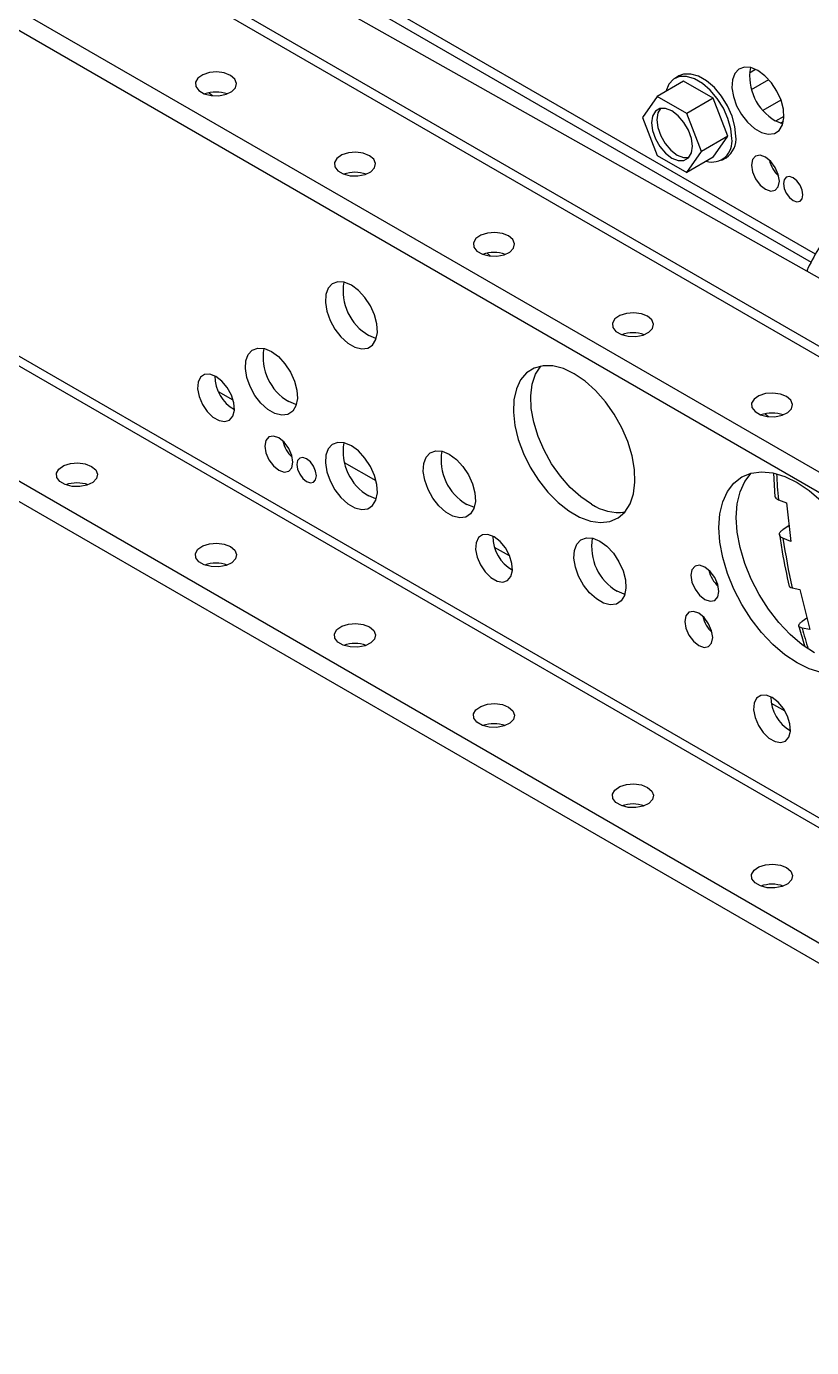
# Model space of a CAD drawing. Header units: inches. Extents: x 0 to 11, y 0 to 8.4.
# Drawn here: x 7.058 to 7.391, y 4.48 to 5.04 of the extents above; entities that cross this region are included whole.
import ezdxf

# ---------------------------------------------------------------- set-up
doc = ezdxf.new("R2010")
doc.units = ezdxf.units.IN
doc.header["$MEASUREMENT"] = 0

msp = doc.modelspace()

# ---------------------------------------------------------------- linework, layer by layer
at = {"color": 7, "linetype": 'Continuous', "lineweight": 25}
for p, q in [((5.805050289265672, 5.76829356582965), (7.675936981155074, 4.688253667897538)), ((5.805050289265672, 5.759787932372507), (7.675936981155074, 4.679748034440395)), ((5.955605012314756, 5.730364660926336), (7.601689476122015, 4.780100326915495)), ((7.605472245421931, 4.782284073149992), (5.959387781614672, 5.732548407160833)), ((5.840111000499508, 5.597325661193017), (7.685070443745262, 4.53225324531107)), ((7.675936981155076, 4.488541394323814), (5.805050289265675, 5.568581292255926)), ((7.675936981155076, 4.480035760866671), (5.805050289265675, 5.560075658798783)), ((7.093930112638047, 5.102380478914331), (7.535066228516031, 4.85385824158443)), ((7.685070443745262, 4.536335617620341), (6.755044314150023, 5.073228274154144)), ((7.392363729972356, 4.943430639341283), (7.193884908856818, 5.058010023880454)), ((7.190100654991747, 5.055825420624736), (7.390552859924614, 4.940106825856555)), ((7.33448149014741, 5.01901419485923), (7.332713723194445, 5.017993684719451)), ((7.364335328284364, 5.020346467068076), (7.366934347316774, 5.021846848818963)), ((7.135392189641757, 5.011937714142434), (7.136764363565166, 5.010688538110625)), ((7.336470113745795, 5.016762867254185), (7.32527425637701, 5.010299636368921)), ((7.348955707295816, 5.009555087519664), (7.336470113745795, 5.016762867254185)), ((7.365288428759258, 5.013290225219993), (7.372568273222783, 5.017492789974681)), ((7.32527425637701, 5.010299636368921), (7.319031459601999, 5.001417256321095)), ((7.33775984992703, 5.003091856634401), (7.32527425637701, 5.010299636368921)), ((7.348955707295816, 5.009555087519664), (7.33775984992703, 5.003091856634401)), ((7.355198504070827, 4.993464927737318), (7.348955707295816, 5.009555087519664)), ((7.370176998830607, 5.004494116420279), (7.377740831858015, 5.008860624283268)), ((7.319031459601999, 5.001417256321095), (7.32527425637701, 4.985327096538748)), ((7.344002646702041, 4.987001696852055), (7.33775984992703, 5.003091856634401)), ((7.375487979892803, 4.999953625485983), (7.379016877176722, 5.001990814525201)), ((7.377458738202335, 4.999052602817065), (7.378811604112191, 4.999833595682925)), ((7.355198504070827, 4.993464927737318), (7.344002646702041, 4.987001696852055)), ((7.348955707295817, 4.984582547689492), (7.355198504070827, 4.993464927737318)), ((7.32527425637701, 4.985327096538748), (7.337759849927029, 4.978119316804228)), ((7.337759849927029, 4.978119316804228), (7.344002646702041, 4.987001696852055)), ((7.348955707295817, 4.984582547689492), (7.337759849927029, 4.978119316804228)), ((7.352712097847168, 4.983351730224225), (7.354479864800133, 4.984372240364003)), ((7.253243319839522, 4.943903704823867), (7.254615493763252, 4.942654528791804)), ((7.145575775438779, 4.881588054075348), (7.139319631940799, 4.885112568897901)), ((7.371094450037287, 4.875869695505302), (7.372466623960972, 4.874620519473276)), ((7.206114556914923, 4.847482405328514), (7.19271237333397, 4.855032774769509)), ((7.374510395064308, 4.850638295659266), (7.375154082362932, 4.840661087729823)), ((7.376621573275193, 4.839411799201274), (7.380007337778522, 4.838037539292823)), ((7.380007337778522, 4.838037539292823), (7.381964112239556, 4.821683857483213)), ((7.381154927961845, 4.828446589962889), (7.378472141471764, 4.826704419666997)), ((7.381964112239556, 4.821683857483213), (7.378578347736227, 4.823058117391665)), ((7.262725877542449, 4.815589364713257), (7.256334922407307, 4.819189828179503)), ((7.382464056384149, 4.802041842902073), (7.385711120513287, 4.80141775893318)), ((7.385711120513287, 4.80141775893318), (7.389927494127452, 4.784383303296428)), ((7.388744382989787, 4.789163158222048), (7.386707840833483, 4.787850417267583)), ((7.389927494127452, 4.784383303296428), (7.386680429998314, 4.78500738726532)), ((7.379446346147756, 4.749832717374936), (7.373694425777804, 4.753073168718257))]:
    msp.add_line(p, q, dxfattribs=at)
at = {"color": 7, "linetype": 'Continuous', "lineweight": 25, "flags": 128}
for points in [[(7.144428383963188, 5.019239123232325), (7.141775508420434, 5.020288206262581), (7.138645304890956, 5.020713215394166), (7.135460524706463, 5.020456750788801), (7.132651290078351, 5.019553449412561), (7.130597003709649, 5.018125307121672), (7.129575108357647, 5.016365202446127), (7.129723616652149, 5.014510847275437), (7.13102247172507, 5.01281268255074), (7.133296256001607, 5.011500054827962), (7.136237882315742, 5.010750241754584), (7.139450067733633, 5.010664509741026), (7.142498988815264, 5.011254437370774), (7.144972871873906, 5.01244035164853), (7.146537605294226, 5.014062088279704), (7.146981863157326, 5.015900622745905), (7.146245645977075, 5.0177076507798), (7.144428383963188, 5.019239123232325)], [(7.356855046144538, 4.992508626353611), (7.356444101385598, 4.996654079849581), (7.355235149724444, 5.001033081375837), (7.353298451037263, 5.0053911392807), (7.350746559212139, 5.009474979079634), (7.3477277809262, 5.013047262847678), (7.344417556600611, 5.015900382436956), (7.341008264441001, 5.017868524907609), (7.337698040115413, 5.018837308973147), (7.334679261829473, 5.01875043242507), (7.33212737000435, 5.017612944212567), (7.330190671317168, 5.015490951015948), (7.328981719656015, 5.01250777536667), (7.32896280566672, 5.012428990549293)], [(7.358622813097504, 4.99352913649339), (7.358211868338564, 4.99767458998936), (7.357002916677411, 5.002053591515616), (7.355066217990229, 5.006411649420478), (7.352514326165105, 5.010495489219412), (7.349495547879166, 5.014067772987456), (7.346185323553577, 5.016920892576734), (7.342776031393966, 5.018889035047387), (7.339465807068378, 5.019857819112926), (7.336447028782438, 5.019770942564848), (7.33448149014741, 5.01901419485923)], [(7.367969416305129, 5.021305427794705), (7.364988554954702, 5.022553124481614), (7.362228770454101, 5.022762049328838), (7.359894743394565, 5.021916707336227), (7.358159577885635, 5.020079793652191), (7.357151963215254, 5.017387543761354), (7.356946629553994, 5.014039629521895), (7.357558805560171, 5.010284350417265), (7.358943088939927, 5.006400218319398), (7.36099681372766, 5.002675301537272), (7.363567664551029, 4.999385860108251), (7.366464973165326, 4.996775856854939), (7.369473859444933, 4.995038863778659), (7.37237116805923, 4.994303705709667), (7.374942018882599, 4.994624905958814), (7.376995743670332, 4.995978642573015), (7.378380027050087, 4.998264515100527), (7.378992203056265, 5.001312990833156), (7.378786869395005, 5.004897978271662), (7.377779254724624, 5.008753595297955), (7.376044089215694, 5.012593888435471), (7.373710062156157, 5.016134040710373), (7.370950277655557, 5.019111495223549), (7.367969416305129, 5.021305427794705)], [(7.340167326108535, 4.989215780302592), (7.339743951615046, 4.992546964875387), (7.338515270979824, 4.996040887677871), (7.336601556024164, 4.999355539202549), (7.334190134501565, 5.002166458263646), (7.33151705315202, 5.004198492518643), (7.328843971802474, 5.005252732296642), (7.326432550279875, 5.005225981262853), (7.324518835324216, 5.004120857994847), (7.323290154688993, 5.002045539657946), (7.322866780195504, 4.999203172870556), (7.323290154688993, 4.995871988297763), (7.324518835324216, 4.992378065495278), (7.326432550279875, 4.989063413970601), (7.328843971802474, 4.986252494909501), (7.33151705315202, 4.984220460654506), (7.334190134501565, 4.983166220876507), (7.336601556024164, 4.983192971910296), (7.338515270979824, 4.984298095178302), (7.339743951615046, 4.986373413515203), (7.340167326108535, 4.989215780302592)], [(7.326623780541353, 5.005271504395063), (7.325529326162751, 5.003338185834999), (7.325105951669261, 5.000495819047609), (7.325529326162751, 4.997164634474816), (7.326758006797973, 4.993670711672332), (7.328671721753633, 4.990356060147653), (7.331083143276231, 4.987545141086555), (7.333756224625777, 4.985513106831558), (7.336429305975322, 4.98445886705356), (7.338649497236445, 4.98444009495514)], [(7.378541841498808, 4.99873864922788), (7.378315973292916, 4.998792956318776), (7.375335111942489, 5.000040653005684)], [(7.203353949062066, 4.985222118573045), (7.200701073519313, 4.986271201603302), (7.197570869989834, 4.986696210734888), (7.194386089805342, 4.986439746129522), (7.191576855177229, 4.985536444753281), (7.189522568808528, 4.984108302462392), (7.188500673456526, 4.982348197786847), (7.188649181751027, 4.980493842616157), (7.189948036823949, 4.97879567789146), (7.192221821100486, 4.977483050168683), (7.19516344741462, 4.976733237095305), (7.198375632832513, 4.976647505081747), (7.201424553914144, 4.977237432711495), (7.203898436972784, 4.978423346989251), (7.205463170393105, 4.980045083620426), (7.205907428256205, 4.981883618086627), (7.205171211075953, 4.983690646120521), (7.203353949062066, 4.985222118573045)], [(7.371112335238901, 4.984651984673706), (7.368846076569539, 4.985439715908718), (7.3669248352389, 4.98506641810957), (7.365641102823481, 4.983588922482227), (7.365190315946463, 4.98123216434242), (7.365641102823481, 4.97835493875287), (7.3669248352389, 4.975395277227471), (7.368846076569539, 4.972803761404066), (7.371112335238901, 4.97097492607462), (7.373378593908264, 4.970187194839606), (7.375299835238901, 4.970560492638755), (7.376583567654321, 4.972037988266099), (7.377034354531339, 4.974394746405905), (7.376583567654321, 4.977271971995455), (7.375299835238901, 4.980231633520855), (7.373378593908264, 4.982823149344259), (7.371112335238901, 4.984651984673706)], [(7.382897448258673, 4.975794473261947), (7.381311912809026, 4.976345591196892), (7.379967760758673, 4.976084422027712), (7.379069627072511, 4.975050726392909), (7.378754244462658, 4.97340187508241), (7.379069627072511, 4.971388890761363), (7.379967760758673, 4.969318232044899), (7.381311912809026, 4.967505137952032), (7.382897448258673, 4.966225635622662), (7.38448298370832, 4.965674517687718), (7.385827135758674, 4.965935686856898), (7.386725269444834, 4.966969382491701), (7.387040652054688, 4.968618233802199), (7.386725269444834, 4.970631218123246), (7.385827135758673, 4.97270187683971), (7.38448298370832, 4.974514970932577), (7.382897448258673, 4.975794473261947)], [(7.262279514160944, 4.951205113913765), (7.259626638618191, 4.952254196944024), (7.256496435088712, 4.952679206075608), (7.253311654904222, 4.952422741470243), (7.250502420276107, 4.951519440094001), (7.248448133907407, 4.950091297803113), (7.247426238555404, 4.948331193127569), (7.247574746849907, 4.94647683795688), (7.248873601922827, 4.944778673232181), (7.251147386199364, 4.943466045509403), (7.254089012513499, 4.942716232436026), (7.257301197931391, 4.942630500422467), (7.260350119013022, 4.943220428052215), (7.262824002071662, 4.944406342329971), (7.264388735491983, 4.946028078961147), (7.264832993355083, 4.947866613427347), (7.264096776174833, 4.949673641461242), (7.262279514160944, 4.951205113913765)], [(7.195632002374618, 4.930306213934488), (7.192651141024189, 4.931553910621395), (7.18989135652359, 4.93176283546862), (7.187557329464053, 4.930917493476009), (7.185822163955123, 4.929080579791973), (7.184814549284742, 4.926388329901135), (7.184609215623482, 4.923040415661677), (7.18522139162966, 4.919285136557048), (7.186605675009415, 4.915401004459181), (7.188659399797148, 4.911676087677052), (7.191230250620517, 4.908386646248034), (7.194127559234814, 4.90577664299472), (7.197136445514421, 4.90403964991844), (7.200033754128717, 4.903304491849449), (7.202604604952088, 4.903625692098594), (7.20465832973982, 4.904979428712796), (7.206042613119576, 4.907265301240308), (7.206654789125753, 4.910313776972937), (7.206449455464493, 4.913898764411442), (7.205441840794111, 4.917754381437736), (7.203706675285181, 4.921594674575253), (7.201372648225645, 4.925134826850154), (7.198612863725045, 4.92811228136333), (7.195632002374618, 4.930306213934488)], [(7.321205079259824, 4.917188109254487), (7.31855220371707, 4.918237192284744), (7.315422000187592, 4.918662201416328), (7.3122372200031, 4.918405736810964), (7.309427985374986, 4.917502435434723), (7.307373699006285, 4.916074293143834), (7.306351803654284, 4.914314188468289), (7.306500311948785, 4.9124598332976), (7.307799167021706, 4.910761668572903), (7.310072951298243, 4.909449040850124), (7.313014577612377, 4.908699227776747), (7.31622676303027, 4.908613495763189), (7.319275684111901, 4.909203423392936), (7.321749567170541, 4.910389337670693), (7.323314300590862, 4.912011074301867), (7.323758558453962, 4.913849608768069), (7.323022341273711, 4.915656636801963), (7.321205079259824, 4.917188109254487)], [(7.206204427568296, 4.907739435367663), (7.205978559362405, 4.907793742458559), (7.202997698011978, 4.909041439145468)], [(7.161729938459231, 4.902245911487176), (7.164710799809659, 4.90005197891602), (7.167470584310259, 4.897074524402844), (7.169804611369795, 4.893534372127942), (7.171539776878725, 4.889694078990425), (7.172547391549106, 4.885838461964132), (7.172752725210366, 4.882253474525626), (7.172140549204189, 4.879204998792997), (7.170756265824433, 4.876919126265484), (7.1687025410367, 4.875565389651284), (7.166131690213331, 4.875244189402137), (7.163234381599034, 4.87597934747113), (7.160225495319429, 4.877716340547409), (7.157328186705132, 4.880326343800723), (7.154757335881762, 4.883615785229742), (7.152703611094029, 4.88734070201187), (7.151319327714273, 4.891224834109737), (7.150707151708096, 4.894980113214365), (7.150912485369356, 4.898328027453825), (7.151920100039737, 4.901020277344662), (7.153655265548667, 4.902857191028699), (7.155989292608203, 4.90370253302131), (7.158749077108803, 4.903493608174085), (7.161729938459231, 4.902245911487176)], [(7.290089683228119, 4.892788222379949), (7.285486498134484, 4.894967172969859), (7.281031263197271, 4.896119267092767), (7.276867173333142, 4.896207475495612), (7.273128065816555, 4.895228963087749), (7.26993411863964, 4.893215180063092), (7.267387987892655, 4.890230851064997), (7.265571508312767, 4.886371894882978), (7.26454306304828, 4.881762341543884), (7.264335707176204, 4.876550345884788), (7.264956105284876, 4.870903425734617), (7.266384317268622, 4.865003077753298), (7.268574439219147, 4.859038943979774), (7.271456078814921, 4.853202716580832), (7.274936617788317, 4.847681976707136), (7.278904188752931, 4.842654165480709), (7.283231270713434, 4.838280880891263), (7.28777878769528, 4.834702683903855), (7.292400578760961, 4.832034580713811), (7.296948095742807, 4.830362326352979), (7.301275177703309, 4.829739668452454), (7.305242748667924, 4.830186619749483), (7.308723287641319, 4.831688814861627), (7.311604927237093, 4.83419797200197), (7.313795049187617, 4.837633444795481), (7.315223261171363, 4.84188481431986), (7.315843659280037, 4.846815438060554), (7.315636303407959, 4.852266841713609), (7.314607858143473, 4.858063812680184), (7.312791378563585, 4.864020031543649), (7.310245247816598, 4.869944060528942), (7.307051300639685, 4.875645496470165), (7.303312193123098, 4.880941090525011), (7.299148103258969, 4.885660637943329), (7.294692868321755, 4.889652448587837), (7.290089683228119, 4.892788222379949)], [(7.297455378865481, 4.837500913762354), (7.292852193771845, 4.840636687554465), (7.288396958834631, 4.844628498198972), (7.284232868970502, 4.84934804561729), (7.280493761453915, 4.854643639672138), (7.277299814277001, 4.860345075613361), (7.274753683530014, 4.866269104598652), (7.272937203950127, 4.872225323462119), (7.271908758685639, 4.878022294428693), (7.271701402813563, 4.883473698081747), (7.272321800922237, 4.888404321822442), (7.273750012905983, 4.892655691346821), (7.275920653023969, 4.896068278465643)], [(7.138241199627807, 4.891683695302486), (7.135696497366351, 4.892662367011515), (7.133427553080049, 4.892554277180362), (7.131680242088617, 4.891371139019419), (7.130643912650303, 4.889241163906705), (7.130430867140054, 4.886395167695651), (7.131064192344648, 4.883141558235907), (7.132475257651116, 4.879832914597388), (7.134511152238564, 4.876827779657223), (7.136951255338287, 4.874451806415651), (7.139531143917327, 4.872962468440422), (7.14197124701705, 4.87252115861061), (7.144007141604498, 4.873175699693904), (7.145418206910965, 4.874855162007676), (7.14605153211556, 4.877377549750687), (7.145838486605311, 4.880469523072104), (7.144802157166996, 4.883796018685641), (7.143054846175565, 4.886996559175674), (7.140785901889263, 4.889724316318605), (7.138241199627807, 4.891683695302486)], [(7.380130644358703, 4.883171104595207), (7.377477768815949, 4.884220187625465), (7.37434756528647, 4.88464519675705), (7.371162785101978, 4.884388732151685), (7.368353550473866, 4.883485430775444), (7.366299264105163, 4.882057288484554), (7.365277368753162, 4.88029718380901), (7.365425877047664, 4.87844282863832), (7.366724732120585, 4.876744663913623), (7.368998516397123, 4.875432036190845), (7.371940142711256, 4.874682223117468), (7.375152328129149, 4.874596491103909), (7.37820124921078, 4.875186418733657), (7.38067513226942, 4.876372333011414), (7.382239865689741, 4.877994069642589), (7.38268412355284, 4.879832604108789), (7.38194790637259, 4.881639632142684), (7.380130644358703, 4.883171104595207)], [(7.172302363652909, 4.879679132920352), (7.172076495447018, 4.879733440011249), (7.169095634096591, 4.880981136698157)], [(7.164872857393004, 4.865592468366179), (7.162606598723642, 4.866380199601193), (7.160685357393005, 4.866006901802044), (7.159401624977587, 4.864529406174701), (7.15895083810057, 4.862172648034895), (7.159401624977587, 4.859295422445348), (7.160685357393007, 4.85633576091995), (7.162606598723642, 4.853744245096546), (7.164872857393004, 4.8519154097671), (7.167139116062365, 4.851127678532087), (7.169060357393001, 4.851500976331236), (7.17034408980842, 4.852978471958579), (7.170794876685438, 4.855335230098384), (7.17034408980842, 4.858212455687933), (7.169060357393001, 4.86117211721333), (7.167139116062365, 4.863763633036734), (7.164872857393004, 4.865592468366179)], [(7.195632002374618, 4.86226114627735), (7.192651141024191, 4.863508842964259), (7.189891356523592, 4.863717767811482), (7.187557329464056, 4.862872425818872), (7.185822163955126, 4.861035512134836), (7.184814549284747, 4.858343262243999), (7.184609215623486, 4.854995348004541), (7.185221391629662, 4.851240068899914), (7.186605675009418, 4.847355936802048), (7.188659399797151, 4.843631020019921), (7.19123025062052, 4.840341578590903), (7.194127559234815, 4.83773157533759), (7.197136445514421, 4.835994582261311), (7.200033754128717, 4.835259424192318), (7.202604604952086, 4.835580624441466), (7.204658329739818, 4.836934361055666), (7.206042613119574, 4.839220233583178), (7.20665478912575, 4.842268709315806), (7.20644945546449, 4.84585369675431), (7.205441840794109, 4.849709313780603), (7.203706675285179, 4.853549606918119), (7.201372648225643, 4.857089759193019), (7.198612863725045, 4.860067213706195), (7.195632002374618, 4.86226114627735)], [(7.176657970412779, 4.856734956954424), (7.175072434963133, 4.857286074889367), (7.173728282912781, 4.857024905720187), (7.172830149226621, 4.855991210085386), (7.172514766616768, 4.854342358774887), (7.172830149226621, 4.852329374453842), (7.173728282912781, 4.85025871573738), (7.175072434963133, 4.848445621644514), (7.176657970412779, 4.847166119315145), (7.178243505862425, 4.846615001380201), (7.179587657912777, 4.846876170549382), (7.180485791598938, 4.847909866184183), (7.180801174208791, 4.849558717494681), (7.180485791598938, 4.851571701815726), (7.179587657912777, 4.853642360532188), (7.178243505862425, 4.855455454625054), (7.176657970412779, 4.856734956954424)], [(7.237158422721212, 4.858701974381498), (7.240139284071639, 4.856508041810341), (7.242899068572239, 4.853530587297165), (7.245233095631776, 4.849990435022263), (7.246968261140706, 4.846150141884746), (7.247975875811087, 4.842294524858453), (7.248181209472348, 4.838709537419947), (7.24756903346617, 4.835661061687318), (7.246184750086414, 4.833375189159806), (7.244131025298681, 4.832021452545606), (7.241560174475311, 4.831700252296458), (7.238662865861015, 4.832435410365451), (7.235653979581409, 4.83417240344173), (7.232756670967112, 4.836782406695043), (7.230185820143743, 4.840071848124063), (7.228132095356011, 4.843796764906191), (7.226747811976255, 4.847680897004058), (7.226135635970077, 4.851436176108686), (7.226340969631337, 4.854784090348146), (7.227348584301718, 4.857476340238983), (7.229083749810648, 4.85931325392302), (7.231417776870185, 4.860158595915631), (7.234177561370784, 4.859949671068406), (7.237158422721212, 4.858701974381498)], [(7.085502818864311, 4.85354385431788), (7.087320080878198, 4.852012381865356), (7.088056298058449, 4.850205353831461), (7.087612040195349, 4.84836681936526), (7.086047306775028, 4.846745082734085), (7.083573423716388, 4.84555916845633), (7.080524502634757, 4.844969240826581), (7.077312317216864, 4.845054972840139), (7.07437069090273, 4.845804785913517), (7.072096906626193, 4.847117413636296), (7.070798051553272, 4.848815578360992), (7.07064954325877, 4.850669933531682), (7.071671438610772, 4.852430038207227), (7.073725724979473, 4.853858180498116), (7.076534959607586, 4.854761481874356), (7.079719739792078, 4.855017946479721), (7.082849943321557, 4.854592937348136), (7.085502818864311, 4.85354385431788)], [(7.394789927154642, 4.766174319447956), (7.38973248303668, 4.767691823875184), (7.384547364081622, 4.77021389625398), (7.379362245126565, 4.773678434792098), (7.374304801008603, 4.778000131052586), (7.369499562786618, 4.783072570530623), (7.365064851373305, 4.788770852931798), (7.361109864081622, 4.79495466763188), (7.357731985824543, 4.801471748590048), (7.355014391175292, 4.80816162364416), (7.353023996333311, 4.814859565867962), (7.351809811425355, 4.821400649694707), (7.351401733713502, 4.82762381193197), (7.351809811425355, 4.833375817671976), (7.353023996333311, 4.838515033443594), (7.355014391175292, 4.842914914698449), (7.357731985824543, 4.846467121757676), (7.361109864081622, 4.849084187494379), (7.365064851373305, 4.850701671064575), (7.369499562786618, 4.851279744654648), (7.374304801008603, 4.850804174174293), (7.379362245126565, 4.849286669747064), (7.384547364081622, 4.846764597368269)], [(7.391913059718982, 4.77446602183639), (7.386727940763924, 4.777930560374507), (7.381670496645964, 4.782252256634996), (7.376865258423977, 4.787324696113033), (7.372430547010664, 4.793022978514208), (7.368475559718982, 4.79920679321429), (7.365097681461902, 4.805723874172457), (7.362380086812652, 4.812413749226569), (7.360389691970672, 4.819111691450371), (7.359175507062715, 4.825652775277116), (7.358767429350863, 4.831875937514379), (7.359175507062715, 4.837627943254385), (7.360389691970671, 4.842767159026003), (7.362380086812651, 4.847167040280858), (7.365085705706155, 4.850707114277212)], [(7.384547364081622, 4.846764597368269), (7.38973248303668, 4.843300058830151), (7.394789927154641, 4.838978362569663)], [(7.2062044275683, 4.839694367710534), (7.205978559362405, 4.839748674801431), (7.202997698011978, 4.840996371488338)], [(7.247730847914892, 4.836135195814673), (7.247504979708999, 4.83618950290557), (7.244524118358572, 4.837437199592478)], [(7.256092329825565, 4.823649685983928), (7.253547627564109, 4.824628357692957), (7.251278683277806, 4.824520267861804), (7.249531372286374, 4.823337129700861), (7.248495042848059, 4.821207154588147), (7.248281997337811, 4.818361158377093), (7.248915322542406, 4.815107548917349), (7.250326387848872, 4.811798905278829), (7.252362282436322, 4.808793770338665), (7.254802385536046, 4.806417797097093), (7.257382274115084, 4.804928459121864), (7.259822377214807, 4.804487149292052), (7.261858271802256, 4.805141690375345), (7.263269337108723, 4.806821152689118), (7.263902662313318, 4.809343540432129), (7.263689616803069, 4.812435513753545), (7.262653287364754, 4.815762009367083), (7.260905976373323, 4.818962549857115), (7.258637032087019, 4.821690307000048), (7.256092329825565, 4.823649685983928)], [(7.300977133606198, 4.821860216786455), (7.303957994956627, 4.819666284215298), (7.306717779457226, 4.816688829702122), (7.309051806516763, 4.81314867742722), (7.310786972025693, 4.809308384289705), (7.311794586696074, 4.80545276726341), (7.311999920357334, 4.801867779824905), (7.311387744351157, 4.798819304092276), (7.310003460971401, 4.796533431564764), (7.307949736183668, 4.795179694950563), (7.305378885360298, 4.794858494701415), (7.302481576746001, 4.795593652770409), (7.299472690466396, 4.797330645846688), (7.296575381852099, 4.799940649100002), (7.29400453102873, 4.803230090529021), (7.291950806240997, 4.806955007311148), (7.290566522861241, 4.810839139409016), (7.289954346855064, 4.814594418513645), (7.290159680516324, 4.817942332753104), (7.291167295186705, 4.820634582643941), (7.292902460695635, 4.822471496327977), (7.295236487755171, 4.823316838320588), (7.297996272255771, 4.823107913473364), (7.300977133606198, 4.821860216786455)], [(7.144428383963189, 4.8195268496586), (7.146245645977078, 4.817995377206077), (7.146981863157327, 4.816188349172181), (7.146537605294228, 4.814349814705981), (7.144972871873907, 4.812728078074806), (7.142498988815267, 4.81154216379705), (7.139450067733636, 4.810952236167302), (7.136237882315743, 4.811037968180861), (7.133296256001609, 4.811787781254238), (7.131022471725071, 4.813100408977016), (7.12972361665215, 4.814798573701713), (7.129575108357648, 4.816652928872402), (7.130597003709651, 4.818413033547947), (7.132651290078352, 4.819841175838837), (7.135460524706466, 4.820744477215078), (7.138645304890956, 4.821000941820443), (7.141775508420436, 4.820575932688858), (7.144428383963189, 4.8195268496586)], [(7.345484864081624, 4.810813317432744), (7.343218605412262, 4.811601048667757), (7.341297364081623, 4.811227750868609), (7.340013631666204, 4.809750255241266), (7.339562844789186, 4.807393497101459), (7.340013631666204, 4.804516271511909), (7.341297364081623, 4.801556609986509), (7.343218605412262, 4.798965094163105), (7.345484864081624, 4.797136258833658), (7.347751122750985, 4.796348527598644), (7.349672364081624, 4.796721825397793), (7.350956096497043, 4.798199321025137), (7.351406883374061, 4.800556079164943), (7.350956096497043, 4.803433304754494), (7.349672364081623, 4.806392966279892), (7.347751122750985, 4.808984482103297), (7.345484864081624, 4.810813317432744)], [(7.311549558799878, 4.799293438219632), (7.311323690593986, 4.799347745310528), (7.308342829243559, 4.800595441997435)], [(7.342880697414955, 4.791266302014217), (7.340614438745594, 4.792054033249232), (7.338693197414957, 4.791680735450083), (7.337409464999537, 4.790203239822739), (7.336958678122518, 4.787846481682933), (7.337409464999537, 4.784969256093382), (7.338693197414957, 4.782009594567983), (7.340614438745594, 4.779418078744579), (7.342880697414957, 4.777589243415131), (7.345146956084319, 4.776801512180118), (7.347068197414957, 4.777174809979267), (7.348351929830375, 4.77865230560661), (7.348802716707394, 4.781009063746417), (7.348351929830375, 4.783886289335967), (7.347068197414957, 4.786845950861367), (7.345146956084319, 4.789437466684771), (7.342880697414955, 4.791266302014217)], [(7.203353949062067, 4.785509844999321), (7.205171211075956, 4.783978372546797), (7.205907428256205, 4.782171344512903), (7.205463170393106, 4.780332810046702), (7.203898436972785, 4.778711073415527), (7.201424553914145, 4.777525159137771), (7.198375632832514, 4.776935231508022), (7.195163447414621, 4.777020963521581), (7.192221821100487, 4.777770776594958), (7.189948036823949, 4.779083404317737), (7.188649181751029, 4.780781569042435), (7.188500673456526, 4.782635924213124), (7.189522568808529, 4.784396028888668), (7.191576855177231, 4.785824171179557), (7.194386089805344, 4.786727472555799), (7.197570869989836, 4.786983937161163), (7.200701073519315, 4.786558928029579), (7.203353949062067, 4.785509844999321)], [(7.373943460023321, 4.75561567666537), (7.371398757761867, 4.756594348374398), (7.369129813475564, 4.756486258543245), (7.367382502484133, 4.755303120382303), (7.366346173045817, 4.753173145269589), (7.366133127535569, 4.750327149058536), (7.366766452740163, 4.747073539598791), (7.36817751804663, 4.743764895960271), (7.370213412634079, 4.740759761020106), (7.372653515733802, 4.738383787778536), (7.375233404312842, 4.736894449803305), (7.377673507412564, 4.736453139973493), (7.379709402000014, 4.737107681056787), (7.381120467306481, 4.738787143370559), (7.381753792511075, 4.74130953111357), (7.381540747000827, 4.744401504434987), (7.380504417562512, 4.747728000048524), (7.37875710657108, 4.750928540538558), (7.376488162284778, 4.75365629768149), (7.373943460023321, 4.75561567666537)], [(7.262279514160946, 4.751492840340042), (7.264096776174834, 4.749961367887519), (7.264832993355085, 4.748154339853624), (7.264388735491985, 4.746315805387423), (7.262824002071664, 4.744694068756248), (7.260350119013023, 4.743508154478493), (7.257301197931393, 4.742918226848744), (7.2540890125135, 4.743003958862302), (7.251147386199365, 4.74375377193568), (7.248873601922829, 4.745066399658459), (7.247574746849907, 4.746764564383155), (7.247426238555406, 4.748618919553845), (7.248448133907408, 4.750379024229389), (7.25050242027611, 4.751807166520279), (7.253311654904222, 4.752710467896519), (7.256496435088715, 4.752966932501884), (7.259626638618194, 4.752541923370299), (7.262279514160946, 4.751492840340042)], [(7.321205079259825, 4.717475835680763), (7.323022341273713, 4.71594436322824), (7.323758558453963, 4.714137335194344), (7.323314300590863, 4.712298800728144), (7.321749567170543, 4.710677064096969), (7.319275684111903, 4.709491149819213), (7.316226763030272, 4.708901222189464), (7.313014577612379, 4.708986954203024), (7.310072951298245, 4.709736767276401), (7.307799167021708, 4.711049394999179), (7.306500311948787, 4.712747559723876), (7.306351803654285, 4.714601914894565), (7.307373699006288, 4.716362019570109), (7.309427985374988, 4.717790161861), (7.312237220003102, 4.71869346323724), (7.315422000187593, 4.718949927842605), (7.318552203717072, 4.718524918711021), (7.321205079259825, 4.717475835680763)], [(7.380130644358704, 4.683458831021484), (7.381947906372591, 4.68192735856896), (7.382684123552843, 4.680120330535065), (7.382239865689743, 4.678281796068864), (7.380675132269422, 4.67666005943769), (7.378201249210782, 4.675474145159933), (7.37515232812915, 4.674884217530185), (7.371940142711258, 4.674969949543744), (7.368998516397124, 4.675719762617121), (7.366724732120587, 4.6770323903399), (7.365425877047666, 4.678730555064597), (7.365277368753163, 4.680584910235287), (7.366299264105166, 4.682345014910831), (7.368353550473867, 4.68377315720172), (7.37116278510198, 4.684676458577961), (7.374347565286472, 4.684932923183326), (7.37747776881595, 4.684507914051741), (7.380130644358704, 4.683458831021484)]]:
    msp.add_lwpolyline(points, dxfattribs=at)
at = {"color": 7, "linetype": 'Continuous', "lineweight": 25}
for centre, radius, start, end in [((7.386289368420724, 5.018932622481349), 0.02183809162130233, 170.3124497230776, 239.8932702658413), ((7.138241199627806, 4.99812834356324), 0.01410013832372226, 70.43682261725364, 109.5631773827544), ((7.348466175342764, 4.991042654716079), 0.008515998248643653, 253.2888676296376, 9.912455730387403), ((7.348991733211411, 4.992370958275164), 0.009700467852504693, 304.4550471659738, 6.85713322740249), ((7.386134954255973, 4.986485828736069), 0.01368724084612537, 193.0620283764997, 226.9325950908431), ((7.197166764726684, 4.964111338903929), 0.01410013832375317, 70.43682261731315, 109.5631773826902), ((7.256092329825562, 4.930094334244698), 0.01410013832370647, 70.43682261720785, 109.5631773827888), ((7.213951954490224, 4.927933408621139), 0.0218380916213135, 170.3124497231038, 239.8932702658265), ((7.315017894924441, 4.89607732958541), 0.01410013832371597, 70.43682261722115, 109.5631773827823), ((7.180049890574831, 4.899873106173824), 0.02183809162130699, 170.3124497230892, 239.8932702658328), ((7.154014796256749, 4.891739604813368), 0.01623268323723044, 179.3187949885698, 240.6758284787313), ((7.37394346002332, 4.86206032492611), 0.01410013832373565, 70.43682261727297, 109.563177382727), ((7.179895476410053, 4.867426312428525), 0.01368724084609454, 193.0620283764722, 226.9325950908291), ((7.213951954490216, 4.859888340963999), 0.0218380916213016, 170.312449723075, 239.8932702658298), ((7.255478374836812, 4.856329169068146), 0.02183809162130775, 170.3124497230869, 239.8932702658339), ((7.633628041512769, 4.862501413142137), 0.2580415760839529, 182.6792344908602, 185.1337045613937), ((7.079315634528932, 4.832391949667062), 0.01413889598307356, 70.49262566953722, 109.5073743311458), ((7.308887441176357, 4.854641213282848), 0.020602958921767, 236.297909587695, 277.6339347798364), ((7.271865926454491, 4.823705595494801), 0.01623268323721543, 179.3187949885441, 240.6758284787597), ((7.319297085721804, 4.819487411473106), 0.02183809162131282, 170.3124497230965, 239.8932702658253), ((7.686737983145535, 4.869166541516529), 0.3115900314048502, 188.5097583664357, 192.4405406600858), ((7.138241199627807, 4.798374945006015), 0.01413889598481109, 70.49262569225431, 109.5073743077617), ((7.360507483098687, 4.812647161495095), 0.01368724084611291, 193.0620283764582, 226.9325950908501), ((7.35790331643203, 4.793100146076575), 0.01368724084612546, 193.0620283764501, 226.9325950908537), ((7.732339968850521, 4.880008829685273), 0.3584770437020933, 195.3677858683282, 196.8444118228434), ((7.197166764726686, 4.764357940346749), 0.01413889598479771, 70.49262569235347, 109.5073743076659), ((7.389717056652255, 4.755671586176247), 0.01623268323722154, 179.3187949885757, 240.6758284787257), ((7.256092329825566, 4.730340935687896), 0.01413889598437904, 70.49262568678468, 109.5073743134635), ((7.315017894924441, 4.69632393102783), 0.01413889598515217, 70.49262569679495, 109.5073743030138), ((7.373943460023322, 4.66230692636877), 0.01413889598493729, 70.49262569411823, 109.5073743058157)]:
    msp.add_arc(centre, radius, start, end, dxfattribs=at)
for points, knots in [([(7.397235653552483, 4.95153473965781), (7.396232521572843, 4.950020405552383), (7.393281555261356, 4.945565608955172), (7.390753093514294, 4.940653404450706), (7.389084140338342, 4.937411022271822)], [0, 0, 0, 0, 0.3399333891868462, 1, 1, 1, 1]), ([(7.389173324365536, 4.937534325162848), (7.389111799477853, 4.937411505273021), (7.388925451308787, 4.937039505218153), (7.388797588347311, 4.936582051327974), (7.388876326640403, 4.936247485672791), (7.388884586446399, 4.936212389059745)], [0, 0, 0, 0, 0.3061290368265347, 0.9272115343572227, 1, 1, 1, 1]), ([(7.375159475463527, 4.840927318786484), (7.375230569469371, 4.840641655259906), (7.375379306268046, 4.840044014461129), (7.376195505363177, 4.839628633934999), (7.376621573275193, 4.839411799201273)], [0, 0, 0, 0, 0.4779853168698623, 1, 1, 1, 1]), ([(7.377047196434432, 4.824838403678891), (7.377431065434102, 4.822345088877296), (7.378560510994904, 4.815009087958339), (7.380123504185995, 4.807545185001955), (7.381155276879543, 4.802618067403754)], [0, 0, 0, 0, 0.3398738398670648, 1, 1, 1, 1]), ([(7.378578347736227, 4.823058117391665), (7.378164077486147, 4.823279700434786), (7.377335815342132, 4.823722717635122), (7.377010941828415, 4.824561084461875), (7.377135021508221, 4.82526529303519), (7.377506164018932, 4.82595753842614), (7.378093677442829, 4.826411796187307), (7.378472141471764, 4.826704419666997)], [0, 0, 0, 0, 0.2498545218869843, 0.4995411617173769, 0.6366718540364039, 0.7659515028020325, 1, 1, 1, 1]), ([(7.381158287566999, 4.8029220317807), (7.381208929311071, 4.802748159178862), (7.381325735310517, 4.802347119218514), (7.382052425727085, 4.802152234507424), (7.382464056384149, 4.802041842902073)], [0, 0, 0, 0, 0.4335543063764442, 1, 1, 1, 1]), ([(7.385221823947158, 4.786188627524496), (7.385913252186977, 4.783622065723745), (7.386675768773103, 4.780791626019837), (7.387591408356257, 4.777949335457416), (7.387676772143699, 4.777684352715427)], [0, 0, 0, 0, 0.906771409829616, 1, 1, 1, 1]), ([(7.386680429998314, 4.78500738726532), (7.386285041912314, 4.785125627062063), (7.385494531409168, 4.785362027207958), (7.385208384988803, 4.785975411770888), (7.385354292982083, 4.786544067458678), (7.385740571749835, 4.787135985848145), (7.386328870752235, 4.787570507428999), (7.386707840833483, 4.787850417267583)], [0, 0, 0, 0, 0.2498545218832394, 0.499541161709936, 0.6366718550685307, 0.7659515041796707, 1, 1, 1, 1])]:
    msp.add_open_spline(points, degree=3, knots=knots, dxfattribs=at)

doc.saveas('drawing.dxf')
